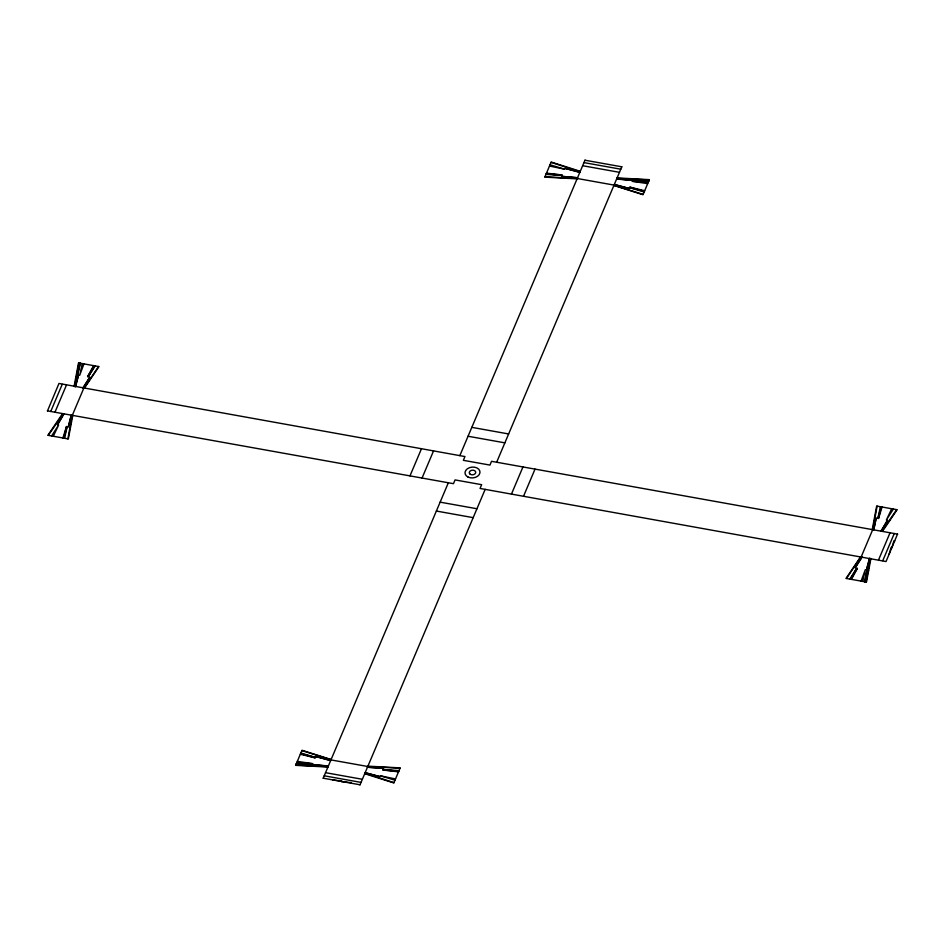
<?xml version="1.0" encoding="UTF-8"?>
<svg xmlns="http://www.w3.org/2000/svg" width="945" height="945" viewBox="0 0 945 945"><rect width="100%" height="100%" fill="white"/><g stroke="black" fill="none" stroke-linecap="round" stroke-linejoin="round"><path stroke-width="1.42" d="M74.667 386.564L78.967 362.998M72.186 415.316L67.886 438.87M872.235 529.59L876.676 506.047L897.124 509.721L889.954 520.317M872.814 529.684L877.114 506.13M870.333 558.436L866.033 582.002M870.912 558.542L868.715 570.319M74.053 386.446L78.518 362.927L98.977 366.589L84.259 388.277M72.789 415.422L68.323 438.952L47.876 435.279L62.594 413.591M868.656 570.591L866.482 582.073L846.023 578.411L860.718 556.711M64.591 438.279L67.154 426.573L63.776 438.137L66.504 426.455L62.925 437.984M82.262 363.589L79.699 375.295L83.928 363.896M862.738 581.411L865.301 569.705L861.072 581.104M880.409 506.721L877.846 518.427L881.224 506.863L878.496 518.545L882.075 507.016M75.553 386.718L78.541 375.094L75.222 386.659M869.447 558.282L866.459 569.906L869.778 558.341M889.127 554.231L891.076 547.557L891.891 547.71M891.997 547.438L893.946 540.776L894.761 540.93M83.786 388.194L72.304 415.327M861.214 556.806L872.696 529.672M50.735 411.465L62.228 384.332M54.952 412.221L66.445 385.087M409.976 475.89L421.47 448.745M422.049 478.052L433.542 450.919M323.166 778.278L448.343 482.765M459.837 455.632L585.014 160.118M341.57 781.586L341.83 780.983L332.723 779.991M350.772 783.228L351.032 782.637L341.936 781.645M359.986 784.882L485.163 489.368M496.657 462.235L621.834 166.722M511.458 494.081L522.951 466.948M523.53 496.255L535.024 469.11M878.555 559.912L890.048 532.779M882.772 560.668L894.265 533.535M53.274 436.247L58.625 425.049L51.609 435.952M891.726 508.753L886.375 519.951L893.391 509.048M93.567 365.62L87.578 376.712L94.429 365.774L88.228 376.831L95.244 365.916M851.433 579.38L857.422 568.288L850.571 579.226L856.772 568.169L849.756 579.084M63.728 413.792L57.468 424.837L64.059 413.851M881.272 531.208L887.532 520.163L880.941 531.149M82.782 388.017L89.893 377.126L83.125 388.076M862.218 556.983L855.107 567.874L861.875 556.924M48.313 435.361L63.173 413.697M84.07 388.241L98.54 366.506M846.46 578.494L860.93 556.759M896.687 509.638L881.827 531.303M882.441 531.409L889.788 520.565M47.486 410.886L58.968 383.457L464.952 456.553L463.357 460.321L489.947 465.082L491.542 461.314L897.632 534.138M897.514 534.114L886.032 561.543L480.048 488.447L481.643 484.679L455.053 479.918L453.458 483.686L47.368 410.862M621.798 166.804L584.979 160.213M323.202 778.196L360.021 784.787M617.097 177.92L649.369 179.656L642.99 194.729L613.907 185.444M616.908 178.369L649.239 179.975M577.265 178.416L544.934 176.798M577.076 178.853L544.804 177.128L551.183 162.044L580.277 171.317M367.912 766.159L400.196 767.872L393.817 782.956L364.723 773.683M367.735 766.584L400.066 768.202M328.092 766.631L295.761 765.025M327.915 767.056L295.631 765.344L302.01 750.271L331.104 759.544M545.974 174.364L562.003 175.475L546.222 173.774L562.204 175.002L546.493 173.136M648.199 182.409L632.17 181.298L647.679 183.637M296.801 762.591L312.83 763.702L297.321 761.363M399.026 770.636L382.997 769.525L398.778 771.226L382.796 769.998L398.506 771.864M616.624 179.03L632.536 180.448L616.731 178.782M328.376 765.97L312.464 764.552L328.269 766.218M614.049 185.09L577.23 178.499M330.951 759.91L367.77 766.501M583.963 162.599L620.782 169.202M582.652 165.718L619.471 172.321M471.815 427.353L508.634 433.956M468.047 436.247L504.866 442.851M440.134 502.149L476.953 508.753M436.366 511.044L473.185 517.647M325.529 772.679L362.348 779.282M324.218 775.798L361.037 782.401M549.506 166.036L564.661 169.202L550.025 164.808M395.494 778.963L380.339 775.798L394.975 780.192M644.679 190.748L629.713 187.11L644.407 191.386L629.512 187.583L644.147 191.977M300.321 754.252L315.287 757.89L300.593 753.614L315.488 757.418L300.853 753.023M579.911 172.179L565.027 168.34L579.805 172.427M365.089 772.821L379.973 776.66L365.195 772.573M614.368 184.358L629.146 188.445L614.262 184.606M330.632 760.642L315.854 756.555L330.738 760.394M551.053 162.375L580.088 171.766M613.966 185.303L643.12 194.41M301.88 750.59L331.034 759.697M393.947 782.625L364.912 773.234M80.242 363.234L77.585 374.917L80.242 363.234M866.967 570L864.758 581.766L866.967 570M71.288 415.15L68.312 426.786L71.288 415.15M876.18 518.132L873.712 529.85L876.18 518.132M312.311 764.93L296.163 764.068L312.311 764.93M561.637 176.337L577.549 177.754L561.637 176.337M383.516 768.297L367.451 767.245L383.516 768.297M632.831 179.739L648.837 180.932L632.831 179.739M470.137 474.177A3.225 2.315 -5.5 0 0 475.571 473.055A3.225 2.315 -5.5 0 0 471.791 470.267A3.225 2.315 -5.5 0 0 470.137 474.177M467.999 477.048A7.513 5.41 -5.5 0 0 479.942 472.807A7.513 5.41 -5.5 0 0 469.547 467.657A7.513 5.41 -5.5 0 0 467.999 477.048"/></g></svg>
